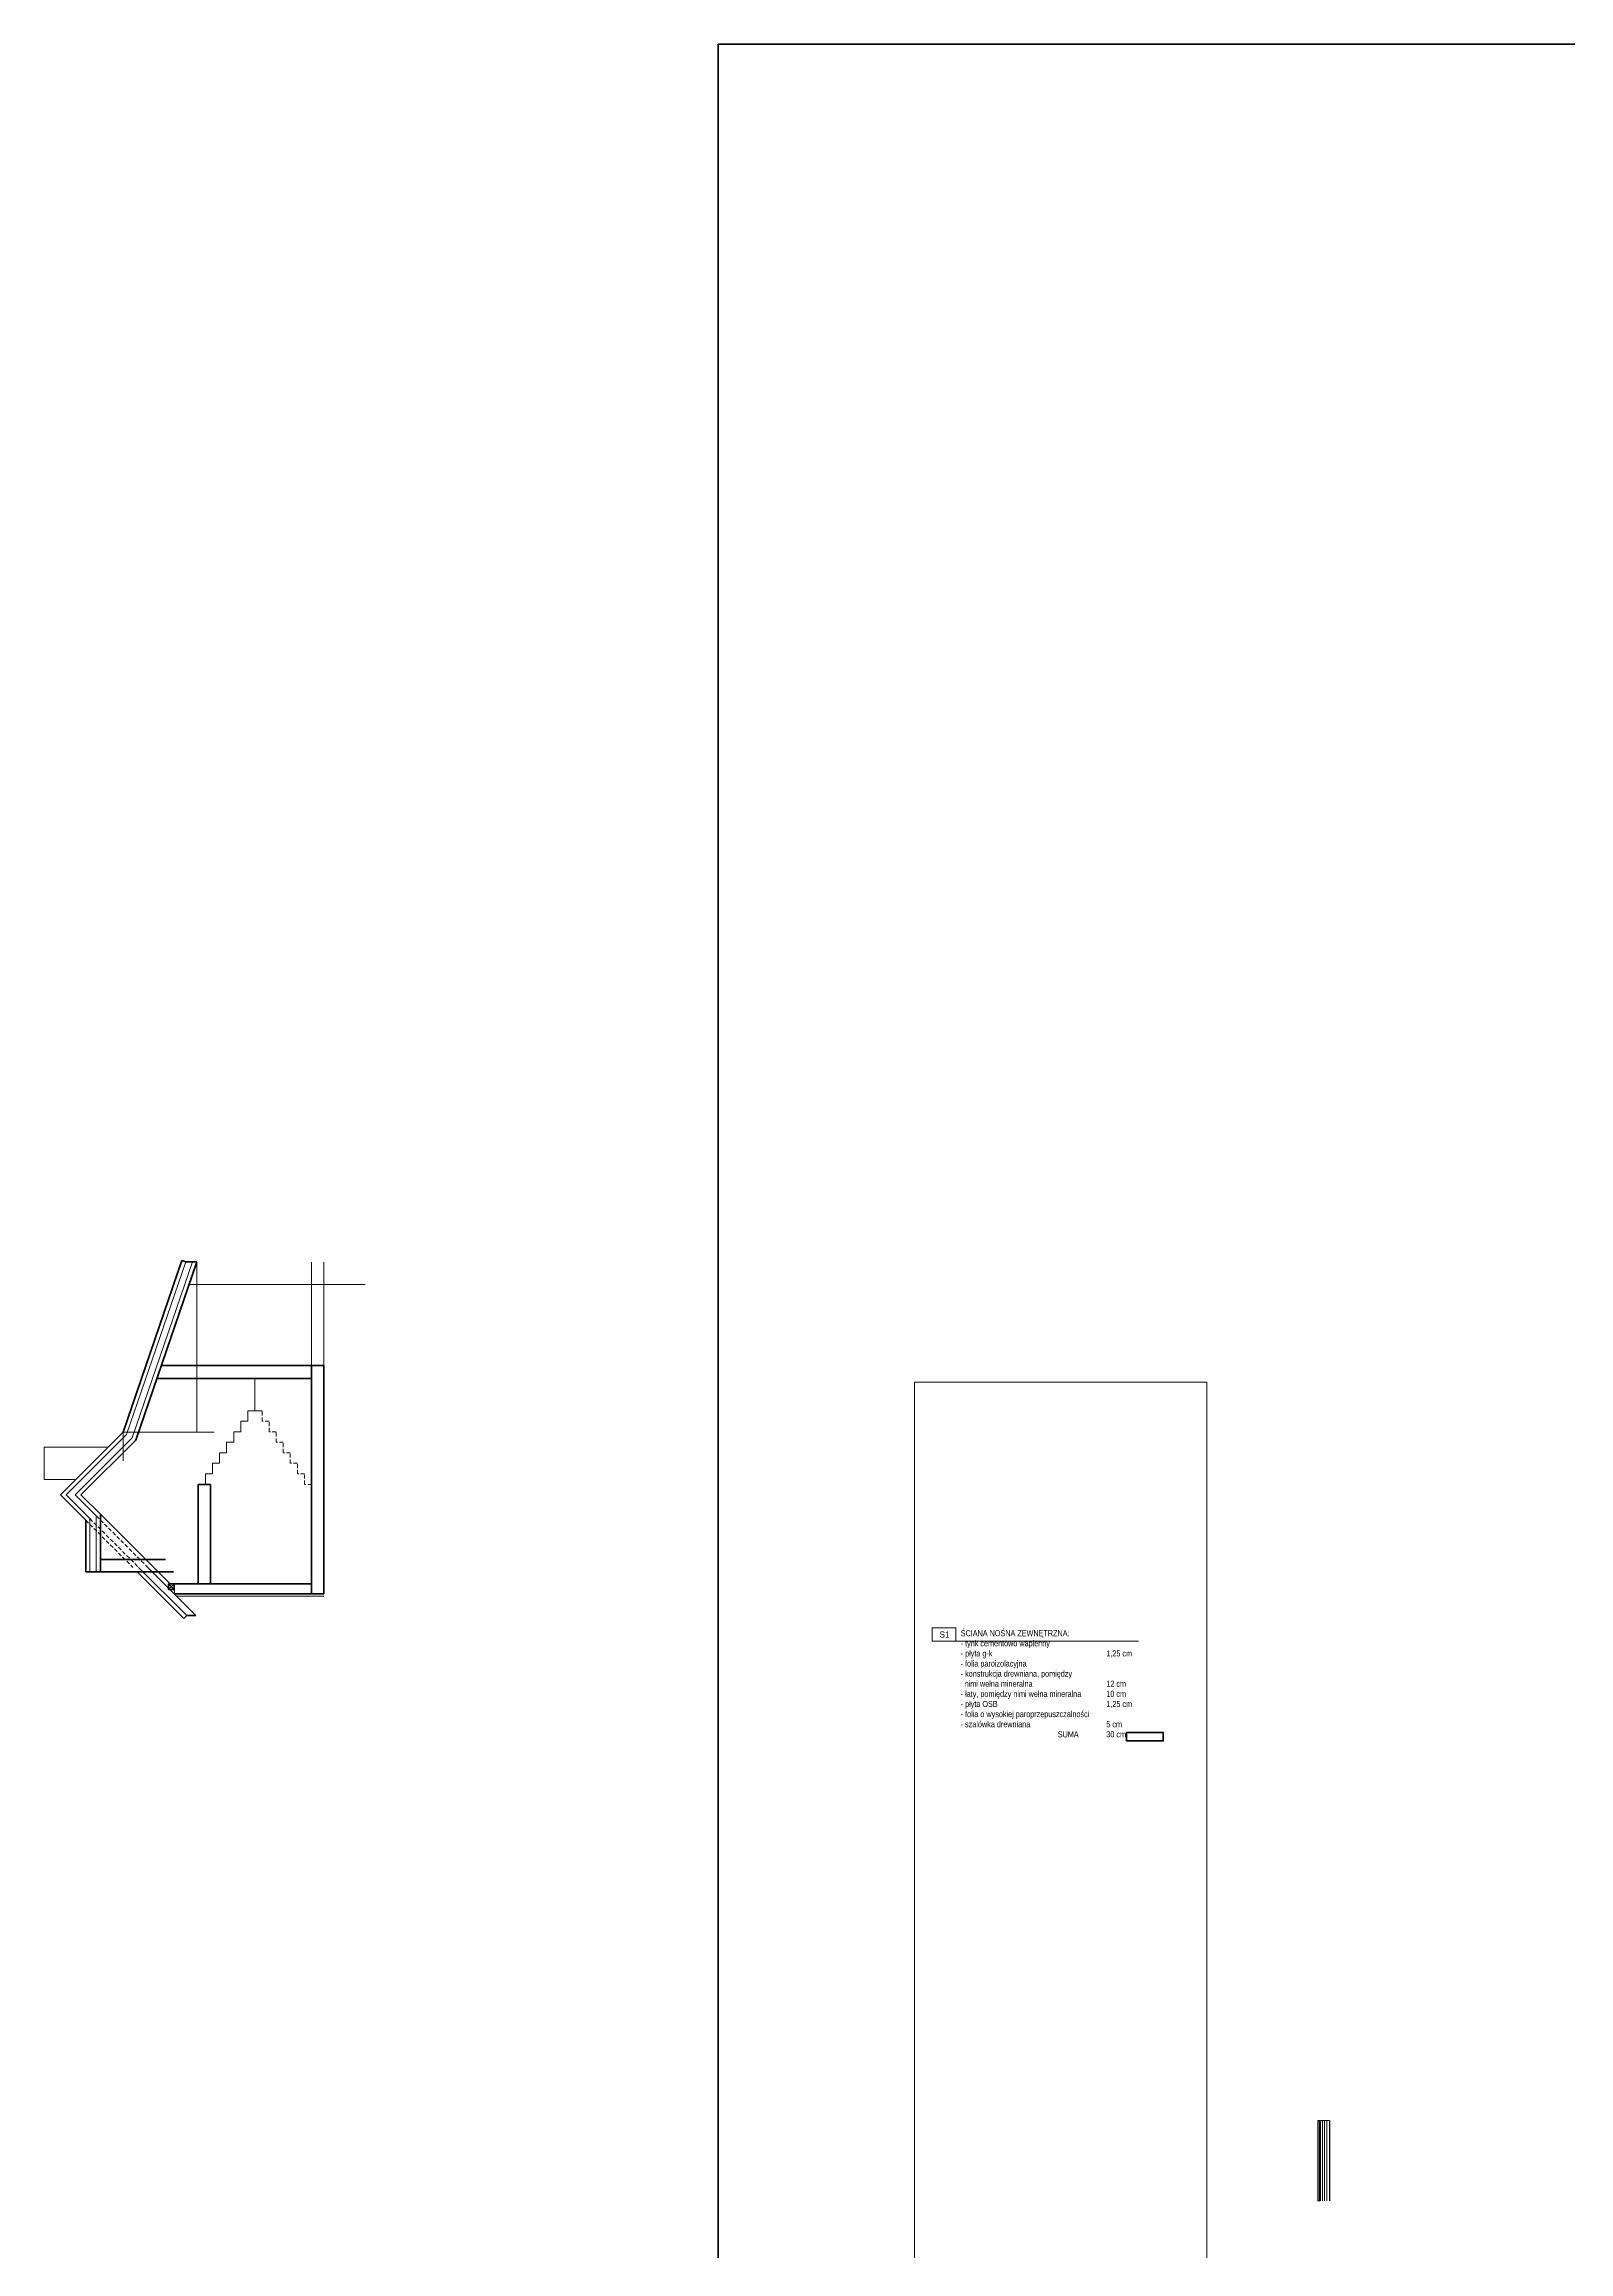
# Model space of a CAD drawing. Header units: millimetres. Extents: x -2481 to 45049, y -11067 to 11055.
# Drawn here: x -1405 to 2363, y 5597 to 11055 of the extents above; entities that cross this region are included whole.
import ezdxf

# ---------------------------------------------------------------- set-up
doc = ezdxf.new("R2010")
doc.units = ezdxf.units.MM
doc.linetypes.add('DASHED', pattern=[19.05, 12.7, -6.35])
for name, color, linetype, lineweight in [('A-ELEWACJA CIENKA', 11, 'Continuous', 13), ('A-murowane', 3, 'Continuous', 35), ('A-p.widokowa', 6, 'Continuous', 15), ('A-pod', 6, 'DASHED', 15), ('A-schody', 2, 'Continuous', 5), ('A-w.ocieplenie', 4, 'BATTING', 5), ('B-opis', 7, 'Continuous', 0)]:
    doc.layers.add(name, color=color, linetype=linetype, lineweight=lineweight)
doc.styles.get("Standard").update_dxf_attribs({"font": 'arial.ttf'})
doc.linetypes.add('BATTING', pattern='A,0.00254,-2.54,[134,ltypeshp.shx,S=2.54,R=0,X=-2.54,Y=0],-5.08,[134,ltypeshp.shx,S=2.54,R=180,X=2.54,Y=0],-2.54', length=10.16254)

# ---------------------------------------------------------------- blocks, each defined once
blk = doc.blocks.new('A$C2C892FF1')
at = {"layer": 'A-murowane'}
for p, q in [((-14, 7), (0, -7)), ((-14, -7), (0, 7))]:
    blk.add_line(p, q, dxfattribs=at)
blk.add_lwpolyline([(-14, -7), (0, -7), (0, 7), (-14, 7)], close=True, dxfattribs=at)

msp = doc.modelspace()

# ---------------------------------------------------------------- linework, layer by layer
at = {"layer": 'A-ELEWACJA CIENKA'}
for p, q in [((-1201.39, 7617.91), (-1054.88, 8044.99)), ((-1187.46, 7609.22), (-1037.97, 8044.99)), ((-1350.81, 7468.5), (-1201.39, 7617.91)), ((-1328.18, 7468.5), (-1187.46, 7609.22)), ((-1350.81, 7468.5), (-1292.04, 7409.73)), ((-1328.18, 7468.5), (-1276.04, 7416.36)), ((-1292.04, 7409.73), (-1292.04, 7278.5)), ((-1276.04, 7416.36), (-1276.04, 7278.5)), ((-1171.47, 7289.16), (-1052.52, 7170.21)), ((-1083.18, 7223.5), (-1083.18, 7248.5)), ((-714.04, 7218.5), (-1078.18, 7218.5))]:
    msp.add_line(p, q, dxfattribs=at)
at = {"layer": 'A-murowane'}
for p, q in [((-1210.1, 7623.35), (-1064.34, 8048.23)), ((-1178.75, 7603.78), (-1027.4, 8044.99)), ((-1064.34, 8048.23), (-1054.88, 8044.99)), ((-1054.88, 8044.99), (-1027.4, 8044.99)), ((-744.04, 7223.5), (-744.04, 7788.5)), ((-714.04, 7223.5), (-714.04, 7788.5)), ((-1364.95, 7468.5), (-1210.1, 7623.35)), ((-1314.04, 7468.5), (-1178.75, 7603.78)), ((-1024.04, 7248.5), (-1024.04, 7494.5)), ((-1024.04, 7494.5), (-994.04, 7494.5)), ((-994.04, 7248.5), (-994.04, 7494.5)), ((-1364.95, 7468.5), (-1302.04, 7405.59)), ((-1314.04, 7468.5), (-1266.04, 7420.5)), ((-1302.04, 7405.59), (-1302.04, 7278.5)), ((-1266.04, 7420.5), (-1266.04, 7278.5)), ((-1085.57, 7278.5), (-1302.04, 7278.5)), ((-1104.84, 7308.5), (-1266.04, 7308.5)), ((-1174.96, 7278.5), (-1059.59, 7163.14)), ((-1148.84, 7289.16), (-1029.9, 7170.21)), ((-744.04, 7248.5), (-1094.04, 7248.5)), ((-714.04, 7223.5), (-1083.18, 7223.5)), ((-1052.52, 7170.21), (-1059.59, 7163.14)), ((-1029.9, 7170.21), (-1052.52, 7170.21))]:
    msp.add_line(p, q, dxfattribs=at)
at = {"layer": 'A-murowane', "ltscale": 5}
for p, q in [((-744.04, 7756.5), (-1126.36, 7756.5)), ((-714.04, 7788.5), (-1115.39, 7788.5))]:
    msp.add_line(p, q, dxfattribs=at)
at = {"layer": 'A-murowane'}
msp.add_lwpolyline([(260.68, 11054.88), (19645.25, 11054.88), (19645.25, 2841.68), (260.68, 2841.68)], close=True, dxfattribs=at)
at = {"layer": 'A-p.widokowa', "ltscale": 5}
for p, q in [((-1027.91, 8043.5), (-1027.91, 7623.35)), ((-744.04, 7788.5), (-744.04, 8043.5)), ((-714.04, 7788.5), (-714.04, 8043.5)), ((-611.21, 7988.5), (-1046.78, 7988.5)), ((-884.04, 7676.5), (-884.04, 7756.5)), ((-884.04, 7676.5), (-901.54, 7676.5)), ((-866.54, 7676.5), (-884.04, 7676.5)), ((-1246.99, 7586.45), (-1404.95, 7586.45)), ((-1404.95, 7506.5), (-1404.95, 7586.45)), ((-1210.1, 7623.35), (-1210.1, 7553.04)), ((-1210.1, 7623.35), (-985.19, 7623.35)), ((-1326.95, 7506.5), (-1404.95, 7506.5))]:
    msp.add_line(p, q, dxfattribs=at)
at = {"layer": 'A-p.widokowa', "ltscale": 0.75}
msp.add_line((-1266.04, 7420.5), (-1093.81, 7248.27), dxfattribs=at)
at = {"layer": 'A-p.widokowa'}
for p, q in [((1742.8, 5922.16), (1742.8, 5723.3)), ((1742.8, 5922.16), (1748.3, 5922.16)), ((1746.3, 5922.16), (1746.3, 5723.3)), ((1748.3, 5922.16), (1748.3, 5723.3)), ((1749.55, 5922.16), (1749.55, 5723.3)), ((1749.55, 5922.16), (1759.55, 5922.16)), ((1759.55, 5922.16), (1759.55, 5723.3)), ((1759.55, 5922.16), (1771.55, 5922.16)), ((1771.55, 5922.16), (1771.55, 5723.3)), ((1772.8, 5922.16), (1772.8, 5723.3)), ((1742.8, 5723.3), (1748.3, 5723.3))]:
    msp.add_line(p, q, dxfattribs=at)
msp.add_lwpolyline([(746.11, 7746.76), (1468.24, 7746.76), (1468.24, 5060.51), (746.11, 5060.51)], close=True, dxfattribs=at)
at = {"layer": 'A-p.widokowa', "ltscale": 0.75}
msp.add_lwpolyline([(-1024.04, 7494.5), (-1006.54, 7494.5), (-1006.54, 7520.5), (-989.04, 7520.5), (-989.04, 7546.5), (-971.54, 7546.5), (-971.54, 7572.5), (-954.04, 7572.5), (-954.04, 7598.5), (-936.54, 7598.5), (-936.54, 7624.5), (-919.04, 7624.5), (-919.04, 7650.5), (-901.54, 7650.5), (-901.54, 7676.5)], dxfattribs=at)
at = {"layer": 'A-p.widokowa', "lineweight": 40}
msp.add_lwpolyline([(1270.42, 6881.3), (1360.84, 6881.3), (1360.84, 6860.19), (1270.42, 6860.19)], close=True, dxfattribs=at)
at = {"layer": 'A-pod', "ltscale": 0.75}
for p, q in [((-1302.04, 7405.59), (-1185.61, 7289.16)), ((-1292.04, 7409.73), (-1171.47, 7289.16)), ((-1276.04, 7416.36), (-1148.84, 7289.16))]:
    msp.add_line(p, q, dxfattribs=at)
msp.add_lwpolyline([(-744.04, 7494.5), (-761.54, 7494.5), (-761.54, 7520.5), (-779.04, 7520.5), (-779.04, 7546.5), (-796.54, 7546.5), (-796.54, 7572.5), (-814.04, 7572.5), (-814.04, 7598.5), (-831.54, 7598.5), (-831.54, 7624.5), (-849.04, 7624.5), (-849.04, 7650.5), (-866.54, 7650.5), (-866.54, 7676.5)], dxfattribs=at)
at = {"layer": 'A-w.ocieplenie', "ltscale": 0.5}
msp.add_line((1754.55, 5922.16), (1754.55, 5723.3), dxfattribs=at)
at = {"layer": 'A-w.ocieplenie', "ltscale": 0.6}
msp.add_line((1765.55, 5922.16), (1765.55, 5723.3), dxfattribs=at)
at = {"layer": 'B-opis'}
msp.add_line((848, 7106.59), (1299.48, 7107.01), dxfattribs=at)
msp.add_lwpolyline([(789.53, 7139.69), (848, 7139.7), (848, 7106.59), (789.53, 7106.57)], close=True, dxfattribs=at)

# ---------------------------------------------------------------- block references
at = {"layer": 'A-schody', "ltscale": 0.8, "rotation": 270}
msp.add_blockref('A$C2C892FF1', (-1090.24, 7234.27), dxfattribs=at)

# ---------------------------------------------------------------- texts
at = {"layer": 'B-opis', "char_height": 15, "attachment_point": 1}
for s, width, insert in [('{\\fRokkitt|b0|i0|c238|p2;S1}', 72.1698, (808.02, 7130.82)), ('{\\fArial Narrow|b0|i0|c0|p34;ŚCIANA NOŚNA ZEWNĘTRZNA:^I\\P\\fArial Narrow|b0|i0|c238|p34;- tynk cementowo wapienny\\P\\fArial Narrow|b0|i0|c0|p34;- \\fArial Narrow|b0|i0|c238|p34;płyta g-k^I^I^I^I^I\\fArial Narrow|b0|i0|c0|p34;1,25\\fArial Narrow|b0|i0|c238|p34; cm\\P- folia paroizolacyjna\\fArial Narrow|b0|i0|c0|p34;^I^I^I^I^I^I\\P- konstrukcja drewniana, pomiędzy^J  nimi wełna mineralna^I^I^I^I12\\fArial Narrow|b0|i0|c238|p34; cm\\fArial Narrow|b0|i0|c0|p34;\\P- łaty, pomiędzy nimi wełna mineralna^I\\fArial Narrow|b0|i0|c238|p34;^I\\fArial Narrow|b0|i0|c0|p34;10\\fArial Narrow|b0|i0|c238|p34; cm\\fArial Narrow|b0|i0|c0|p34;\\P- płyta OSB ^I^I^I^I^I1,25\\fArial Narrow|b0|i0|c238|p34; cm\\P- folia o wysokiej paroprzepuszczalności \\fArial Narrow|b0|i0|c0|p34;\\P- szalówka drewniana^I^I^I^I5\\fArial Narrow|b0|i0|c238|p34; cm\\P    ^I^I^I^ISUMA^I^I30 cm\\fArial Narrow|b0|i0|c0|p34;\\P  ^I^I^I^I^I}', 631.1658, (860.24, 7134.15))]:
    msp.add_mtext_dynamic_manual_height_columns(s, width=width, gutter_width=12.5, heights=[0], dxfattribs=dict(at, insert=insert))

doc.saveas('drawing.dxf')
